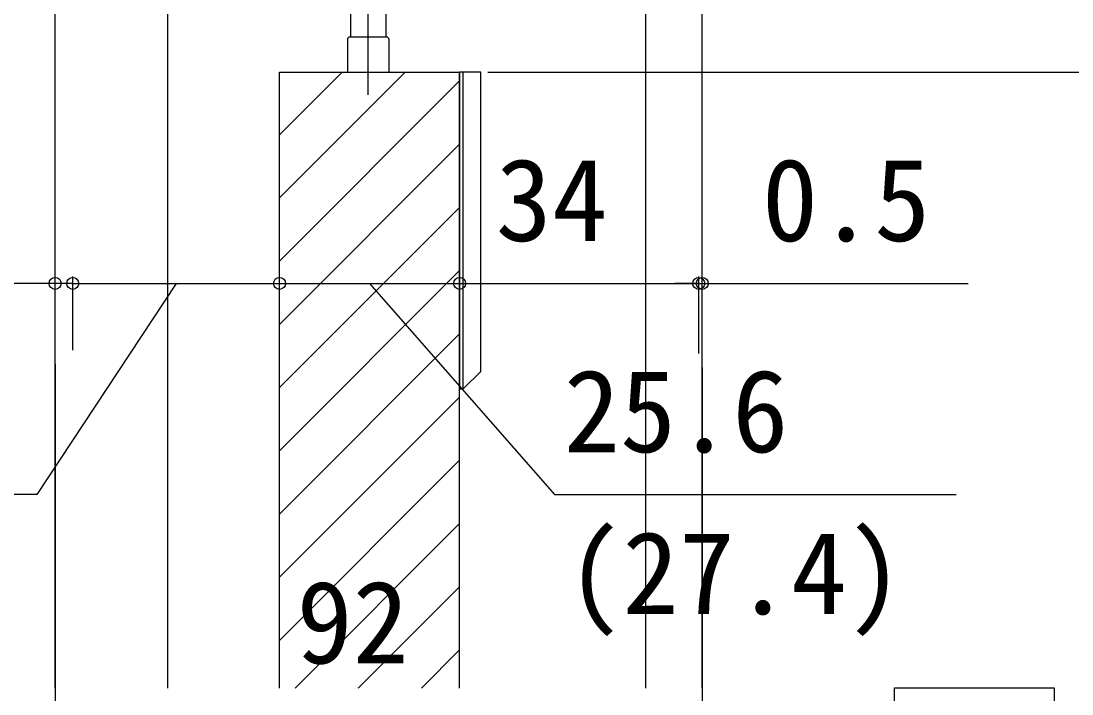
# Model space of a CAD drawing. Units: millimetres, scale not verified. Extents: x -700 to 700, y -1045 to 1039.
# Drawn here: x -554.9 to -405.4, y 438.6 to 534.2 of the extents above; entities that cross this region are included whole.
import ezdxf
from ezdxf.enums import TextEntityAlignment as Align

# ---------------------------------------------------------------- set-up
doc = ezdxf.new("R2010")
doc.units = ezdxf.units.MM
doc.header["$LTSCALE"] = 6
for name, color, linetype in [('0-2_USER1', 3, 'Continuous'), ('0-4_YKK_12', 2, 'Continuous'), ('0-5_YKK_13', 4, 'Continuous'), ('0-7_YKK_D', 6, 'Continuous')]:
    doc.layers.add(name, color=color, linetype=linetype)
doc.styles.add('ＭＳ ゴシック', font='')
doc.styles.get('ＭＳ ゴシック').set_extended_font_data('MS Gothic')

msp = doc.modelspace()

# ---------------------------------------------------------------- linework, layer by layer
at = {"layer": '0-2_USER1'}
msp.add_lwpolyline([(-430.672, 439.432), (-407.988, 439.432), (-407.988, 351.797), (-430.672, 351.797)], close=True, dxfattribs=at)
at = {"layer": '0-4_YKK_12'}
for p, q in [((-550, 439.4), (-550, 565.4)), ((-458, 439.4), (-458, 565.4)), ((-534, 439.4), (-534, 541.4)), ((-466, 439.4), (-466, 541.4)), ((-518.1, 526.9), (-492.5, 526.9)), ((-518.1, 439.4), (-518.1, 526.9)), ((-518.1, 518.015), (-509.215, 526.9)), ((-518.1, 509.035), (-500.235, 526.9)), ((-492.5, 439.4), (-492.5, 526.9)), ((-518.1, 500.054), (-492.5, 525.654)), ((-518.1, 491.074), (-492.5, 516.674)), ((-518.1, 482.094), (-492.5, 507.694)), ((-518.1, 473.114), (-492.5, 498.714)), ((-518.1, 464.133), (-492.5, 489.733)), ((-518.1, 455.153), (-492.5, 480.753)), ((-518.1, 446.173), (-492.5, 471.773)), ((-515.893, 439.4), (-492.5, 462.793)), ((-506.912, 439.4), (-492.5, 453.812)), ((-497.932, 439.4), (-492.5, 444.832))]:
    msp.add_line(p, q, dxfattribs=at)
at = {"layer": '0-5_YKK_13'}
for p, q in [((-505.5, 523.682), (-505.5, 562.037)), ((-508, 536.457), (-508, 531.887)), ((-503, 536.457), (-503, 531.887)), ((-508.45, 531.587), (-508.45, 526.9)), ((-502.85, 531.887), (-508.15, 531.887)), ((-502.55, 531.587), (-502.55, 526.9)), ((-492, 481.9), (-492, 526.9))]:
    msp.add_line(p, q, dxfattribs=at)
msp.add_lwpolyline([(-492.5, 481.9), (-492, 481.9), (-489.5, 484.4), (-489.5, 526.9), (-492.5, 526.9)], close=True, dxfattribs=at)
for centre, start, end in [((-508.15, 531.587), 90, 180), ((-502.85, 531.587), 0, 90)]:
    msp.add_arc(centre, 0.3, start, end, dxfattribs=at)
at = {"layer": '0-7_YKK_D'}
for p, q in [((-488.5, 526.9), (-346, 526.9)), ((-488.5, 526.9), (-346, 526.9)), ((-550, 487.432), (-550, 497.9)), ((-547.5, 487.432), (-547.5, 497.9)), ((-547.5, 487.432), (-547.5, 497.9)), ((-518.1, 486.957), (-518.1, 497.9)), ((-518.1, 486.957), (-518.1, 497.9)), ((-492.5, 487.252), (-492.5, 497.9)), ((-492.5, 487.252), (-492.5, 497.9)), ((-458.5, 486.957), (-458.5, 497.9)), ((-458.5, 486.957), (-458.5, 497.9)), ((-458, 486.957), (-458, 497.9)), ((-550, 496.9), (-587.436, 496.9)), ((-547.5, 496.9), (-550, 496.9)), ((-547.5, 496.9), (-518.1, 496.9)), ((-547.5, 496.9), (-544.1, 496.9)), ((-518.1, 496.9), (-492.5, 496.9)), ((-492.5, 496.9), (-458.5, 496.9)), ((-458.5, 496.9), (-461.9, 496.9)), ((-458.5, 496.9), (-458, 496.9)), ((-458, 496.9), (-420.2, 496.9)), ((-550, 485.432), (-550, 435.9)), ((-458, 484.957), (-458, 435.9))]:
    msp.add_line(p, q, dxfattribs=at)
for points in [[(-532.8, 496.9), (-552.623, 466.9), (-609.714, 466.9)], [(-505.3, 496.9), (-478.997, 466.9), (-421.906, 466.9)]]:
    msp.add_lwpolyline(points, dxfattribs=at)
for centre in [(-550, 496.9), (-547.5, 496.9), (-547.5, 496.9), (-518.1, 496.9), (-518.1, 496.9), (-492.5, 496.9), (-492.5, 496.9), (-458.5, 496.9), (-458.5, 496.9), (-458, 496.9)]:
    msp.add_circle(centre, 0.85, dxfattribs=at)

# ---------------------------------------------------------------- texts
at = {"layer": '0-7_YKK_D', "style": 'ＭＳ ゴシック'}
for s, p in [('34', (-487.364, 499.4)), ('0.5', (-449.518, 499.4)), ('25.6', (-477.679, 469.4)), ('(27.4)', (-477.315, 446.4)), ('92', (-515.682, 439.4))]:
    msp.add_text(s, height=11.73, dxfattribs=at).set_placement(p, align=Align.BOTTOM_LEFT)

doc.saveas('drawing.dxf')
